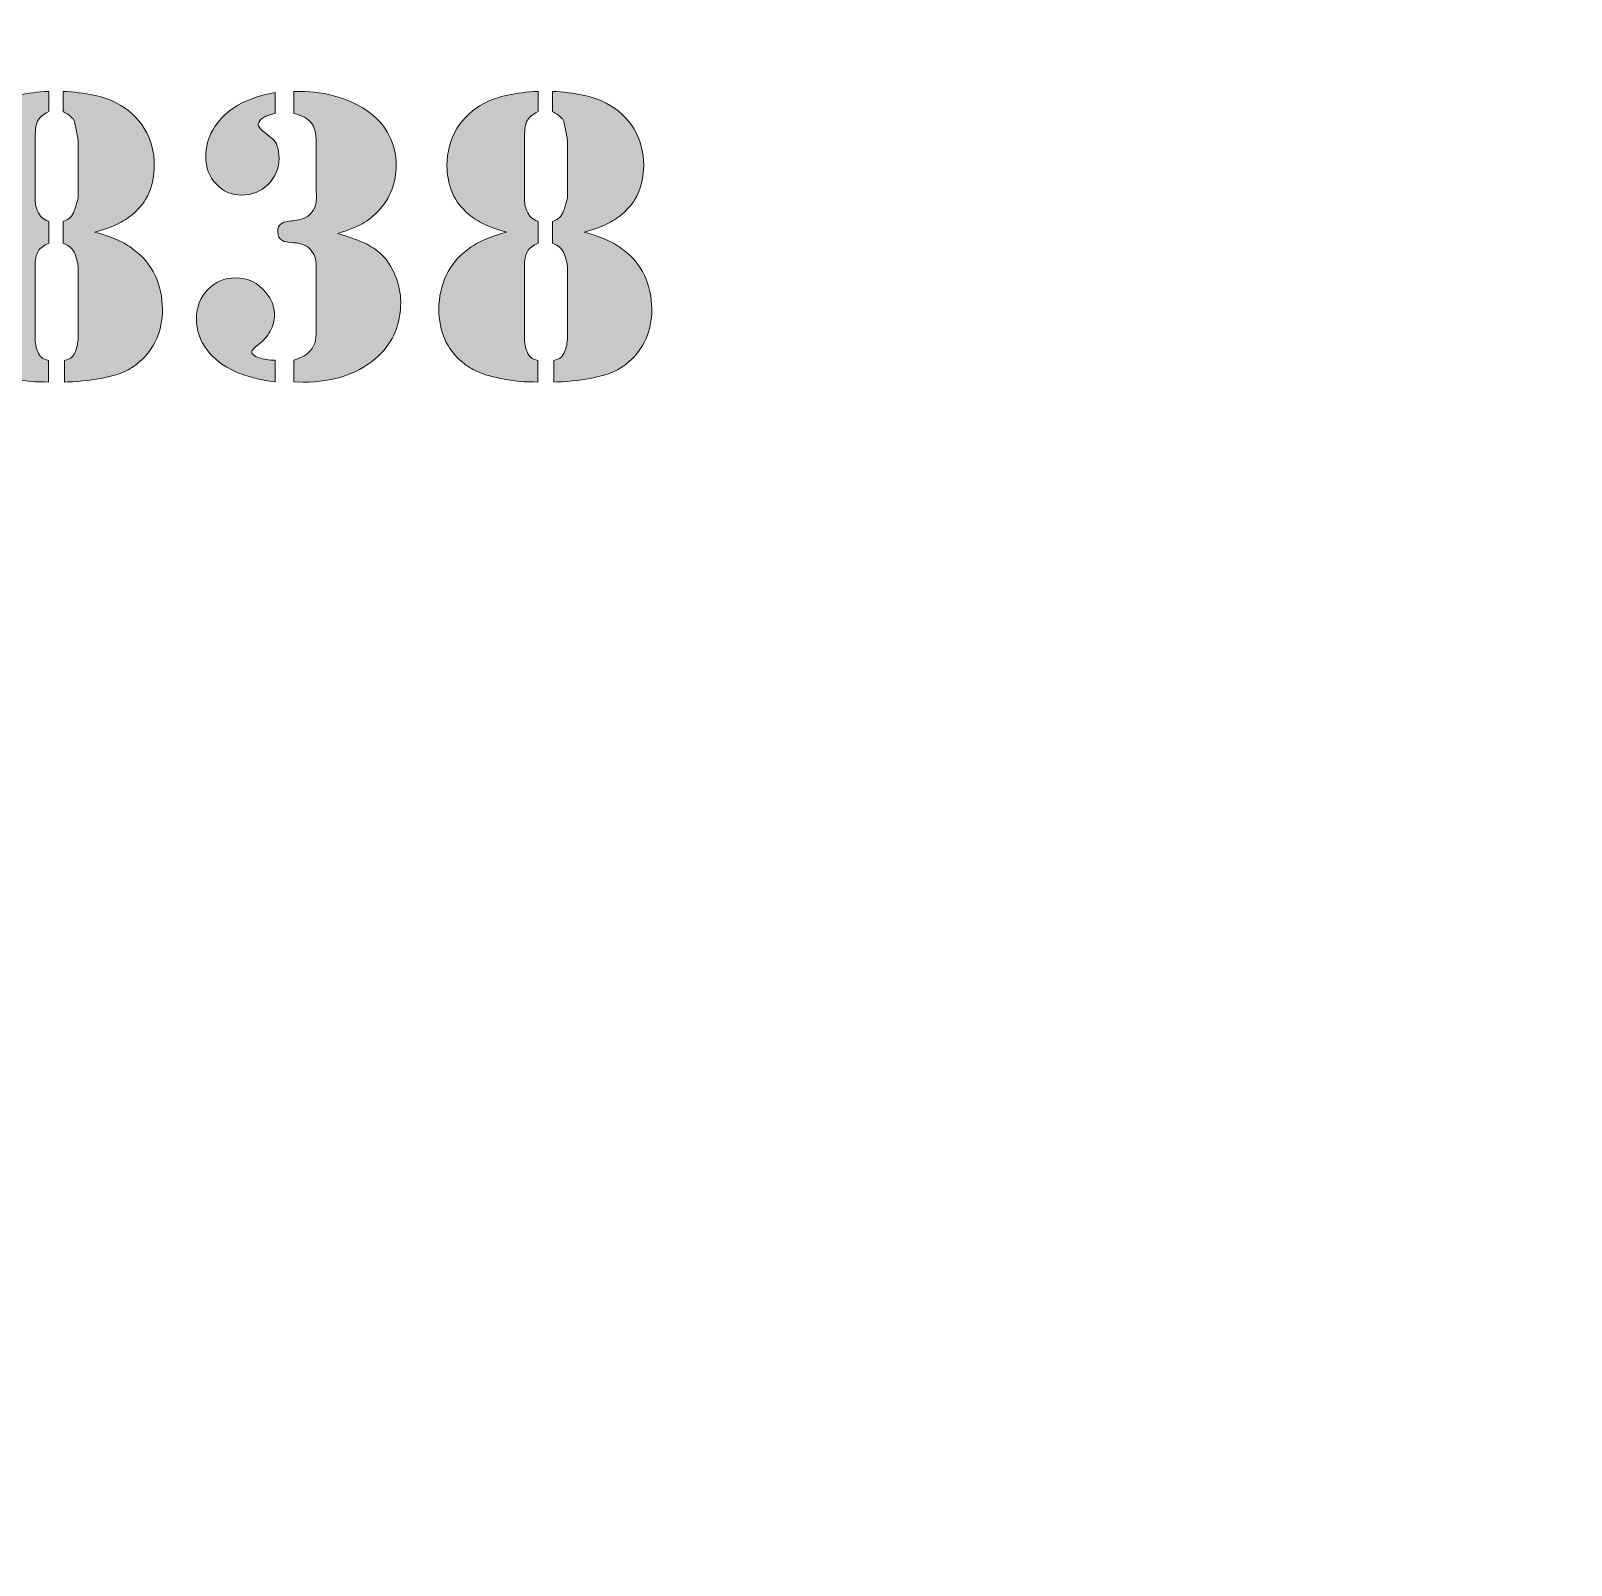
# Model space of a CAD drawing. Header units: inches. Extents: x 11 to 167, y -177 to -21.
# Drawn here: x 52.51 to 70.38, y -159.06 to -141.26 of the extents above; entities that cross this region are included whole.
import ezdxf

# ---------------------------------------------------------------- set-up
doc = ezdxf.new("R2010")
doc.units = ezdxf.units.IN
doc.header["$MEASUREMENT"] = 0
doc.layers.add('Layer 1', color=7, linetype='Continuous')
doc.layers.add('Layer 2', color=7, linetype='Continuous')

# ---------------------------------------------------------------- blocks, each defined once
blk = doc.blocks.new('block 8')
at = {"layer": 'Layer 2', "true_color": 0xffffff}
h = blk.add_hatch(color=7, dxfattribs=at)
h.dxf.hatch_style = 2
edge = h.paths.add_edge_path()
edge.add_spline(control_points=[(52.717, -142.194), (52.649, -142.229), (52.606, -142.267), (52.587, -142.307), (52.567, -142.347), (52.558, -142.421), (52.558, -142.529), (52.558, -142.529), (52.558, -143.194), (52.558, -143.194), (52.558, -143.247), (52.567, -143.298), (52.587, -143.346), (52.601, -143.378), (52.618, -143.403), (52.636, -143.421), (52.654, -143.439), (52.682, -143.455), (52.717, -143.469), (52.717, -143.469), (52.717, -143.722), (52.717, -143.722), (52.659, -143.745), (52.618, -143.776), (52.594, -143.817), (52.57, -143.857), (52.558, -143.914), (52.558, -143.988), (52.558, -143.988), (52.558, -144.813), (52.558, -144.813), (52.558, -144.877), (52.568, -144.932), (52.589, -144.979), (52.602, -145.01), (52.617, -145.032), (52.635, -145.046), (52.653, -145.061), (52.679, -145.073), (52.714, -145.083), (52.714, -145.083), (52.714, -145.333), (52.714, -145.333), (52.714, -145.333), (52.666, -145.331), (52.666, -145.331), (52.525, -145.331), (52.38, -145.314), (52.232, -145.28), (52.142, -145.259), (52.068, -145.236), (52.009, -145.209), (51.95, -145.183), (51.894, -145.147), (51.839, -145.102), (51.657, -144.949), (51.567, -144.744), (51.567, -144.487), (51.567, -144.344), (51.595, -144.213), (51.652, -144.094), (51.709, -143.975), (51.791, -143.876), (51.897, -143.797), (51.956, -143.752), (52.019, -143.715), (52.084, -143.686), (52.149, -143.657), (52.238, -143.626), (52.35, -143.592), (52.241, -143.56), (52.155, -143.529), (52.091, -143.5), (52.027, -143.47), (51.968, -143.432), (51.914, -143.387), (51.745, -143.246), (51.661, -143.056), (51.661, -142.818), (51.661, -142.662), (51.699, -142.52), (51.776, -142.392), (51.854, -142.265), (51.96, -142.165), (52.097, -142.095), (52.25, -142.016), (52.456, -141.971), (52.717, -141.96), (52.717, -141.96), (52.717, -142.194), (52.717, -142.194)], knot_values=[0, 0, 0, 0, 1, 1, 1, 2, 2, 2, 3, 3, 3, 4, 4, 4, 5, 5, 5, 6, 6, 6, 7, 7, 7, 8, 8, 8, 9, 9, 9, 10, 10, 10, 11, 11, 11, 12, 12, 12, 13, 13, 13, 14, 14, 14, 15, 15, 15, 16, 16, 16, 17, 17, 17, 18, 18, 18, 19, 19, 19, 20, 20, 20, 21, 21, 21, 22, 22, 22, 23, 23, 23, 24, 24, 24, 25, 25, 25, 26, 26, 26, 27, 27, 27, 28, 28, 28, 29, 29, 29, 30, 30, 30, 30], degree=3, periodic=1)
edge = h.paths.add_edge_path()
edge.add_spline(control_points=[(52.883, -142.194), (52.883, -142.194), (52.883, -141.96), (52.883, -141.96), (53.145, -141.971), (53.353, -142.016), (53.505, -142.095), (53.642, -142.165), (53.749, -142.265), (53.826, -142.392), (53.903, -142.52), (53.942, -142.662), (53.942, -142.818), (53.942, -143.056), (53.858, -143.246), (53.689, -143.387), (53.634, -143.432), (53.575, -143.47), (53.511, -143.5), (53.448, -143.529), (53.362, -143.56), (53.252, -143.592), (53.365, -143.626), (53.454, -143.657), (53.519, -143.686), (53.584, -143.715), (53.646, -143.752), (53.706, -143.797), (53.812, -143.876), (53.893, -143.975), (53.95, -144.094), (54.007, -144.213), (54.036, -144.344), (54.036, -144.487), (54.036, -144.744), (53.945, -144.949), (53.763, -145.102), (53.709, -145.148), (53.652, -145.185), (53.593, -145.212), (53.535, -145.238), (53.46, -145.261), (53.37, -145.28), (53.243, -145.308), (53.098, -145.324), (52.934, -145.331), (52.934, -145.331), (52.9, -145.333), (52.9, -145.333), (52.9, -145.333), (52.9, -145.083), (52.9, -145.083), (52.935, -145.073), (52.962, -145.061), (52.98, -145.046), (52.997, -145.032), (53.013, -145.01), (53.026, -144.979), (53.046, -144.932), (53.057, -144.877), (53.057, -144.813), (53.057, -144.813), (53.057, -143.988), (53.057, -143.988), (53.057, -143.973), (53.052, -143.948), (53.041, -143.912), (53.031, -143.876), (53.021, -143.846), (53.011, -143.824), (52.998, -143.8), (52.983, -143.78), (52.965, -143.766), (52.948, -143.751), (52.92, -143.737), (52.883, -143.722), (52.883, -143.722), (52.883, -143.469), (52.883, -143.469), (52.922, -143.453), (52.95, -143.437), (52.969, -143.42), (52.987, -143.403), (53.002, -143.378), (53.013, -143.346), (53.02, -143.33), (53.029, -143.302), (53.04, -143.262), (53.051, -143.222), (53.057, -143.199), (53.057, -143.194), (53.057, -143.194), (53.057, -142.529), (53.057, -142.529), (53.057, -142.511), (53.052, -142.482), (53.042, -142.442), (53.042, -142.442), (53.016, -142.309), (53.016, -142.309), (53, -142.269), (52.956, -142.23), (52.883, -142.194)], knot_values=[0, 0, 0, 0, 1, 1, 1, 2, 2, 2, 3, 3, 3, 4, 4, 4, 5, 5, 5, 6, 6, 6, 7, 7, 7, 8, 8, 8, 9, 9, 9, 10, 10, 10, 11, 11, 11, 12, 12, 12, 13, 13, 13, 14, 14, 14, 15, 15, 15, 16, 16, 16, 17, 17, 17, 18, 18, 18, 19, 19, 19, 20, 20, 20, 21, 21, 21, 22, 22, 22, 23, 23, 23, 24, 24, 24, 25, 25, 25, 26, 26, 26, 27, 27, 27, 28, 28, 28, 29, 29, 29, 30, 30, 30, 31, 31, 31, 32, 32, 32, 33, 33, 33, 34, 34, 34, 34], degree=3, periodic=1)
h = blk.add_hatch(color=7, dxfattribs=at)
h.dxf.hatch_style = 2
edge = h.paths.add_edge_path()
edge.add_spline(control_points=[(55.345, -145.078), (55.345, -145.078), (55.345, -145.331), (55.345, -145.331), (55.167, -145.309), (55.014, -145.269), (54.887, -145.213), (54.743, -145.148), (54.63, -145.063), (54.551, -144.956), (54.471, -144.849), (54.431, -144.73), (54.431, -144.598), (54.431, -144.463), (54.475, -144.35), (54.562, -144.259), (54.649, -144.168), (54.756, -144.123), (54.885, -144.123), (55.026, -144.123), (55.144, -144.179), (55.237, -144.292), (55.303, -144.372), (55.336, -144.458), (55.336, -144.55), (55.336, -144.615), (55.319, -144.68), (55.285, -144.743), (55.251, -144.805), (55.206, -144.857), (55.15, -144.897), (55.099, -144.934), (55.073, -144.962), (55.073, -144.981), (55.073, -145.007), (55.1, -145.03), (55.155, -145.049), (55.21, -145.068), (55.273, -145.078), (55.345, -145.078)], knot_values=[0, 0, 0, 0, 1, 1, 1, 2, 2, 2, 3, 3, 3, 4, 4, 4, 5, 5, 5, 6, 6, 6, 7, 7, 7, 8, 8, 8, 9, 9, 9, 10, 10, 10, 11, 11, 11, 12, 12, 12, 13, 13, 13, 13], degree=3, periodic=1)
edge = h.paths.add_edge_path()
edge.add_spline(control_points=[(55.345, -141.972), (55.345, -141.972), (55.345, -142.215), (55.345, -142.215), (55.283, -142.23), (55.238, -142.245), (55.21, -142.261), (55.193, -142.271), (55.178, -142.283), (55.166, -142.3), (55.154, -142.316), (55.148, -142.329), (55.148, -142.341), (55.149, -142.367), (55.166, -142.392), (55.198, -142.418), (55.198, -142.418), (55.309, -142.507), (55.309, -142.507), (55.362, -142.55), (55.389, -142.627), (55.389, -142.736), (55.389, -142.854), (55.347, -142.954), (55.262, -143.038), (55.178, -143.121), (55.076, -143.163), (54.957, -143.163), (54.838, -143.163), (54.739, -143.12), (54.658, -143.034), (54.578, -142.948), (54.538, -142.842), (54.538, -142.714), (54.538, -142.605), (54.566, -142.501), (54.623, -142.402), (54.68, -142.303), (54.76, -142.219), (54.863, -142.15), (54.982, -142.07), (55.143, -142.01), (55.345, -141.972)], knot_values=[0, 0, 0, 0, 1, 1, 1, 2, 2, 2, 3, 3, 3, 4, 4, 4, 5, 5, 5, 6, 6, 6, 7, 7, 7, 8, 8, 8, 9, 9, 9, 10, 10, 10, 11, 11, 11, 12, 12, 12, 13, 13, 13, 14, 14, 14, 14], degree=3, periodic=1)
edge = h.paths.add_edge_path()
edge.add_spline(control_points=[(56.071, -143.609), (56.211, -143.651), (56.316, -143.688), (56.385, -143.721), (56.454, -143.754), (56.515, -143.795), (56.568, -143.843), (56.639, -143.909), (56.695, -143.993), (56.737, -144.094), (56.779, -144.195), (56.8, -144.301), (56.8, -144.41), (56.8, -144.659), (56.714, -144.865), (56.544, -145.027), (56.439, -145.127), (56.312, -145.203), (56.162, -145.255), (56.011, -145.307), (55.846, -145.333), (55.666, -145.333), (55.666, -145.333), (55.56, -145.331), (55.56, -145.331), (55.56, -145.331), (55.56, -145.078), (55.56, -145.078), (55.65, -145.052), (55.715, -145.014), (55.755, -144.964), (55.78, -144.936), (55.796, -144.905), (55.806, -144.871), (55.816, -144.839), (55.821, -144.795), (55.821, -144.74), (55.821, -144.74), (55.821, -144.048), (55.821, -144.048), (55.821, -143.981), (55.817, -143.932), (55.811, -143.901), (55.805, -143.87), (55.79, -143.841), (55.767, -143.812), (55.723, -143.752), (55.652, -143.72), (55.555, -143.715), (55.491, -143.712), (55.448, -143.704), (55.427, -143.691), (55.392, -143.669), (55.374, -143.635), (55.374, -143.59), (55.374, -143.545), (55.387, -143.513), (55.412, -143.496), (55.437, -143.478), (55.484, -143.466), (55.553, -143.46), (55.733, -143.443), (55.823, -143.353), (55.823, -143.187), (55.823, -143.187), (55.821, -143.093), (55.821, -143.093), (55.821, -143.093), (55.821, -142.548), (55.821, -142.548), (55.821, -142.447), (55.801, -142.372), (55.763, -142.323), (55.724, -142.273), (55.657, -142.238), (55.56, -142.215), (55.56, -142.215), (55.56, -141.96), (55.56, -141.96), (55.56, -141.96), (55.628, -141.96), (55.628, -141.96), (55.782, -141.96), (55.931, -141.981), (56.074, -142.025), (56.217, -142.068), (56.339, -142.128), (56.44, -142.206), (56.54, -142.281), (56.616, -142.371), (56.668, -142.474), (56.72, -142.578), (56.747, -142.69), (56.747, -142.809), (56.747, -143.022), (56.678, -143.202), (56.542, -143.346), (56.482, -143.409), (56.419, -143.459), (56.352, -143.496), (56.286, -143.533), (56.192, -143.571), (56.071, -143.609)], knot_values=[0, 0, 0, 0, 1, 1, 1, 2, 2, 2, 3, 3, 3, 4, 4, 4, 5, 5, 5, 6, 6, 6, 7, 7, 7, 8, 8, 8, 9, 9, 9, 10, 10, 10, 11, 11, 11, 12, 12, 12, 13, 13, 13, 14, 14, 14, 15, 15, 15, 16, 16, 16, 17, 17, 17, 18, 18, 18, 19, 19, 19, 20, 20, 20, 21, 21, 21, 22, 22, 22, 23, 23, 23, 24, 24, 24, 25, 25, 25, 26, 26, 26, 27, 27, 27, 28, 28, 28, 29, 29, 29, 30, 30, 30, 31, 31, 31, 32, 32, 32, 33, 33, 33, 34, 34, 34, 34], degree=3, periodic=1)
h = blk.add_hatch(color=7, dxfattribs=at)
h.dxf.hatch_style = 2
edge = h.paths.add_edge_path()
edge.add_spline(control_points=[(58.394, -142.194), (58.326, -142.229), (58.283, -142.267), (58.263, -142.307), (58.244, -142.347), (58.235, -142.421), (58.235, -142.529), (58.235, -142.529), (58.235, -143.194), (58.235, -143.194), (58.235, -143.247), (58.244, -143.298), (58.263, -143.346), (58.278, -143.378), (58.294, -143.403), (58.313, -143.421), (58.331, -143.439), (58.358, -143.455), (58.394, -143.469), (58.394, -143.469), (58.394, -143.722), (58.394, -143.722), (58.336, -143.745), (58.295, -143.776), (58.271, -143.817), (58.247, -143.857), (58.235, -143.914), (58.235, -143.988), (58.235, -143.988), (58.235, -144.813), (58.235, -144.813), (58.235, -144.877), (58.245, -144.932), (58.266, -144.979), (58.279, -145.01), (58.294, -145.032), (58.312, -145.046), (58.329, -145.061), (58.356, -145.073), (58.391, -145.083), (58.391, -145.083), (58.391, -145.333), (58.391, -145.333), (58.391, -145.333), (58.343, -145.331), (58.343, -145.331), (58.202, -145.331), (58.057, -145.314), (57.909, -145.28), (57.819, -145.259), (57.745, -145.236), (57.686, -145.209), (57.627, -145.183), (57.57, -145.147), (57.516, -145.102), (57.334, -144.949), (57.243, -144.744), (57.243, -144.487), (57.243, -144.344), (57.272, -144.213), (57.329, -144.094), (57.386, -143.975), (57.468, -143.876), (57.574, -143.797), (57.633, -143.752), (57.696, -143.715), (57.761, -143.686), (57.826, -143.657), (57.915, -143.626), (58.027, -143.592), (57.918, -143.56), (57.831, -143.529), (57.768, -143.5), (57.704, -143.47), (57.645, -143.432), (57.591, -143.387), (57.422, -143.246), (57.337, -143.056), (57.337, -142.818), (57.337, -142.662), (57.376, -142.52), (57.453, -142.392), (57.53, -142.265), (57.637, -142.165), (57.774, -142.095), (57.927, -142.016), (58.133, -141.971), (58.394, -141.96), (58.394, -141.96), (58.394, -142.194), (58.394, -142.194)], knot_values=[0, 0, 0, 0, 1, 1, 1, 2, 2, 2, 3, 3, 3, 4, 4, 4, 5, 5, 5, 6, 6, 6, 7, 7, 7, 8, 8, 8, 9, 9, 9, 10, 10, 10, 11, 11, 11, 12, 12, 12, 13, 13, 13, 14, 14, 14, 15, 15, 15, 16, 16, 16, 17, 17, 17, 18, 18, 18, 19, 19, 19, 20, 20, 20, 21, 21, 21, 22, 22, 22, 23, 23, 23, 24, 24, 24, 25, 25, 25, 26, 26, 26, 27, 27, 27, 28, 28, 28, 29, 29, 29, 30, 30, 30, 30], degree=3, periodic=1)
edge = h.paths.add_edge_path()
edge.add_spline(control_points=[(58.56, -142.194), (58.56, -142.194), (58.56, -141.96), (58.56, -141.96), (58.822, -141.971), (59.029, -142.016), (59.182, -142.095), (59.319, -142.165), (59.426, -142.265), (59.503, -142.392), (59.58, -142.52), (59.619, -142.662), (59.619, -142.818), (59.619, -143.056), (59.534, -143.246), (59.366, -143.387), (59.311, -143.432), (59.252, -143.47), (59.188, -143.5), (59.125, -143.529), (59.038, -143.56), (58.929, -143.592), (59.042, -143.626), (59.13, -143.657), (59.196, -143.686), (59.261, -143.715), (59.323, -143.752), (59.382, -143.797), (59.489, -143.876), (59.57, -143.975), (59.627, -144.094), (59.684, -144.213), (59.713, -144.344), (59.713, -144.487), (59.713, -144.744), (59.622, -144.949), (59.44, -145.102), (59.386, -145.148), (59.329, -145.185), (59.27, -145.212), (59.212, -145.238), (59.137, -145.261), (59.047, -145.28), (58.92, -145.308), (58.775, -145.324), (58.611, -145.331), (58.611, -145.331), (58.577, -145.333), (58.577, -145.333), (58.577, -145.333), (58.577, -145.083), (58.577, -145.083), (58.612, -145.073), (58.639, -145.061), (58.657, -145.046), (58.674, -145.032), (58.689, -145.01), (58.702, -144.979), (58.723, -144.932), (58.734, -144.877), (58.734, -144.813), (58.734, -144.813), (58.734, -143.988), (58.734, -143.988), (58.734, -143.973), (58.729, -143.948), (58.718, -143.912), (58.708, -143.876), (58.698, -143.846), (58.688, -143.824), (58.675, -143.8), (58.66, -143.78), (58.642, -143.766), (58.624, -143.751), (58.597, -143.737), (58.56, -143.722), (58.56, -143.722), (58.56, -143.469), (58.56, -143.469), (58.599, -143.453), (58.627, -143.437), (58.646, -143.42), (58.664, -143.403), (58.679, -143.378), (58.69, -143.346), (58.697, -143.33), (58.706, -143.302), (58.717, -143.262), (58.728, -143.222), (58.734, -143.199), (58.734, -143.194), (58.734, -143.194), (58.734, -142.529), (58.734, -142.529), (58.734, -142.511), (58.729, -142.482), (58.719, -142.442), (58.719, -142.442), (58.693, -142.309), (58.693, -142.309), (58.677, -142.269), (58.632, -142.23), (58.56, -142.194)], knot_values=[0, 0, 0, 0, 1, 1, 1, 2, 2, 2, 3, 3, 3, 4, 4, 4, 5, 5, 5, 6, 6, 6, 7, 7, 7, 8, 8, 8, 9, 9, 9, 10, 10, 10, 11, 11, 11, 12, 12, 12, 13, 13, 13, 14, 14, 14, 15, 15, 15, 16, 16, 16, 17, 17, 17, 18, 18, 18, 19, 19, 19, 20, 20, 20, 21, 21, 21, 22, 22, 22, 23, 23, 23, 24, 24, 24, 25, 25, 25, 26, 26, 26, 27, 27, 27, 28, 28, 28, 29, 29, 29, 30, 30, 30, 31, 31, 31, 32, 32, 32, 33, 33, 33, 34, 34, 34, 34], degree=3, periodic=1)
at = {"layer": 'Layer 2', "lineweight": 0}
for points, knots in [([(52.717, -142.194), (52.649, -142.229), (52.606, -142.267), (52.587, -142.307), (52.567, -142.347), (52.558, -142.421), (52.558, -142.529), (52.558, -142.529), (52.558, -143.194), (52.558, -143.194), (52.558, -143.247), (52.567, -143.298), (52.587, -143.346), (52.601, -143.378), (52.618, -143.403), (52.636, -143.421), (52.654, -143.439), (52.682, -143.455), (52.717, -143.469), (52.717, -143.469), (52.717, -143.722), (52.717, -143.722), (52.659, -143.745), (52.618, -143.776), (52.594, -143.817), (52.57, -143.857), (52.558, -143.914), (52.558, -143.988), (52.558, -143.988), (52.558, -144.813), (52.558, -144.813), (52.558, -144.877), (52.568, -144.932), (52.589, -144.979), (52.602, -145.01), (52.617, -145.032), (52.635, -145.046), (52.653, -145.061), (52.679, -145.073), (52.714, -145.083), (52.714, -145.083), (52.714, -145.333), (52.714, -145.333), (52.714, -145.333), (52.666, -145.331), (52.666, -145.331), (52.525, -145.331), (52.38, -145.314), (52.232, -145.28), (52.142, -145.259), (52.068, -145.236), (52.009, -145.209), (51.95, -145.183), (51.894, -145.147), (51.839, -145.102), (51.657, -144.949), (51.567, -144.744), (51.567, -144.487), (51.567, -144.344), (51.595, -144.213), (51.652, -144.094), (51.709, -143.975), (51.791, -143.876), (51.897, -143.797), (51.956, -143.752), (52.019, -143.715), (52.084, -143.686), (52.149, -143.657), (52.238, -143.626), (52.35, -143.592), (52.241, -143.56), (52.155, -143.529), (52.091, -143.5), (52.027, -143.47), (51.968, -143.432), (51.914, -143.387), (51.745, -143.246), (51.661, -143.056), (51.661, -142.818), (51.661, -142.662), (51.699, -142.52), (51.776, -142.392), (51.854, -142.265), (51.96, -142.165), (52.097, -142.095), (52.25, -142.016), (52.456, -141.971), (52.717, -141.96), (52.717, -141.96), (52.717, -142.194), (52.717, -142.194)], [0, 0, 0, 0, 1, 1, 1, 2, 2, 2, 3, 3, 3, 4, 4, 4, 5, 5, 5, 6, 6, 6, 7, 7, 7, 8, 8, 8, 9, 9, 9, 10, 10, 10, 11, 11, 11, 12, 12, 12, 13, 13, 13, 14, 14, 14, 15, 15, 15, 16, 16, 16, 17, 17, 17, 18, 18, 18, 19, 19, 19, 20, 20, 20, 21, 21, 21, 22, 22, 22, 23, 23, 23, 24, 24, 24, 25, 25, 25, 26, 26, 26, 27, 27, 27, 28, 28, 28, 29, 29, 29, 30, 30, 30, 30]), ([(52.883, -142.194), (52.883, -142.194), (52.883, -141.96), (52.883, -141.96), (53.145, -141.971), (53.353, -142.016), (53.505, -142.095), (53.642, -142.165), (53.749, -142.265), (53.826, -142.392), (53.903, -142.52), (53.942, -142.662), (53.942, -142.818), (53.942, -143.056), (53.858, -143.246), (53.689, -143.387), (53.634, -143.432), (53.575, -143.47), (53.511, -143.5), (53.448, -143.529), (53.362, -143.56), (53.252, -143.592), (53.365, -143.626), (53.454, -143.657), (53.519, -143.686), (53.584, -143.715), (53.646, -143.752), (53.706, -143.797), (53.812, -143.876), (53.893, -143.975), (53.95, -144.094), (54.007, -144.213), (54.036, -144.344), (54.036, -144.487), (54.036, -144.744), (53.945, -144.949), (53.763, -145.102), (53.709, -145.148), (53.652, -145.185), (53.593, -145.212), (53.535, -145.238), (53.46, -145.261), (53.37, -145.28), (53.243, -145.308), (53.098, -145.324), (52.934, -145.331), (52.934, -145.331), (52.9, -145.333), (52.9, -145.333), (52.9, -145.333), (52.9, -145.083), (52.9, -145.083), (52.935, -145.073), (52.962, -145.061), (52.98, -145.046), (52.997, -145.032), (53.013, -145.01), (53.026, -144.979), (53.046, -144.932), (53.057, -144.877), (53.057, -144.813), (53.057, -144.813), (53.057, -143.988), (53.057, -143.988), (53.057, -143.973), (53.052, -143.948), (53.041, -143.912), (53.031, -143.876), (53.021, -143.846), (53.011, -143.824), (52.998, -143.8), (52.983, -143.78), (52.965, -143.766), (52.948, -143.751), (52.92, -143.737), (52.883, -143.722), (52.883, -143.722), (52.883, -143.469), (52.883, -143.469), (52.922, -143.453), (52.95, -143.437), (52.969, -143.42), (52.987, -143.403), (53.002, -143.378), (53.013, -143.346), (53.02, -143.33), (53.029, -143.302), (53.04, -143.262), (53.051, -143.222), (53.057, -143.199), (53.057, -143.194), (53.057, -143.194), (53.057, -142.529), (53.057, -142.529), (53.057, -142.511), (53.052, -142.482), (53.042, -142.442), (53.042, -142.442), (53.016, -142.309), (53.016, -142.309), (53, -142.269), (52.956, -142.23), (52.883, -142.194)], [0, 0, 0, 0, 1, 1, 1, 2, 2, 2, 3, 3, 3, 4, 4, 4, 5, 5, 5, 6, 6, 6, 7, 7, 7, 8, 8, 8, 9, 9, 9, 10, 10, 10, 11, 11, 11, 12, 12, 12, 13, 13, 13, 14, 14, 14, 15, 15, 15, 16, 16, 16, 17, 17, 17, 18, 18, 18, 19, 19, 19, 20, 20, 20, 21, 21, 21, 22, 22, 22, 23, 23, 23, 24, 24, 24, 25, 25, 25, 26, 26, 26, 27, 27, 27, 28, 28, 28, 29, 29, 29, 30, 30, 30, 31, 31, 31, 32, 32, 32, 33, 33, 33, 34, 34, 34, 34]), ([(55.345, -141.972), (55.345, -141.972), (55.345, -142.215), (55.345, -142.215), (55.283, -142.23), (55.238, -142.245), (55.21, -142.261), (55.193, -142.271), (55.178, -142.283), (55.166, -142.3), (55.154, -142.316), (55.148, -142.329), (55.148, -142.341), (55.149, -142.367), (55.166, -142.392), (55.198, -142.418), (55.198, -142.418), (55.309, -142.507), (55.309, -142.507), (55.362, -142.55), (55.389, -142.627), (55.389, -142.736), (55.389, -142.854), (55.347, -142.954), (55.262, -143.038), (55.178, -143.121), (55.076, -143.163), (54.957, -143.163), (54.838, -143.163), (54.739, -143.12), (54.658, -143.034), (54.578, -142.948), (54.538, -142.842), (54.538, -142.714), (54.538, -142.605), (54.566, -142.501), (54.623, -142.402), (54.68, -142.303), (54.76, -142.219), (54.863, -142.15), (54.982, -142.07), (55.143, -142.01), (55.345, -141.972)], [0, 0, 0, 0, 1, 1, 1, 2, 2, 2, 3, 3, 3, 4, 4, 4, 5, 5, 5, 6, 6, 6, 7, 7, 7, 8, 8, 8, 9, 9, 9, 10, 10, 10, 11, 11, 11, 12, 12, 12, 13, 13, 13, 14, 14, 14, 14]), ([(56.071, -143.609), (56.211, -143.651), (56.316, -143.688), (56.385, -143.721), (56.454, -143.754), (56.515, -143.795), (56.568, -143.843), (56.639, -143.909), (56.695, -143.993), (56.737, -144.094), (56.779, -144.195), (56.8, -144.301), (56.8, -144.41), (56.8, -144.659), (56.714, -144.865), (56.544, -145.027), (56.439, -145.127), (56.312, -145.203), (56.162, -145.255), (56.011, -145.307), (55.846, -145.333), (55.666, -145.333), (55.666, -145.333), (55.56, -145.331), (55.56, -145.331), (55.56, -145.331), (55.56, -145.078), (55.56, -145.078), (55.65, -145.052), (55.715, -145.014), (55.755, -144.964), (55.78, -144.936), (55.796, -144.905), (55.806, -144.871), (55.816, -144.839), (55.821, -144.795), (55.821, -144.74), (55.821, -144.74), (55.821, -144.048), (55.821, -144.048), (55.821, -143.981), (55.817, -143.932), (55.811, -143.901), (55.805, -143.87), (55.79, -143.841), (55.767, -143.812), (55.723, -143.752), (55.652, -143.72), (55.555, -143.715), (55.491, -143.712), (55.448, -143.704), (55.427, -143.691), (55.392, -143.669), (55.374, -143.635), (55.374, -143.59), (55.374, -143.545), (55.387, -143.513), (55.412, -143.496), (55.437, -143.478), (55.484, -143.466), (55.553, -143.46), (55.733, -143.443), (55.823, -143.353), (55.823, -143.187), (55.823, -143.187), (55.821, -143.093), (55.821, -143.093), (55.821, -143.093), (55.821, -142.548), (55.821, -142.548), (55.821, -142.447), (55.801, -142.372), (55.763, -142.323), (55.724, -142.273), (55.657, -142.238), (55.56, -142.215), (55.56, -142.215), (55.56, -141.96), (55.56, -141.96), (55.56, -141.96), (55.628, -141.96), (55.628, -141.96), (55.782, -141.96), (55.931, -141.981), (56.074, -142.025), (56.217, -142.068), (56.339, -142.128), (56.44, -142.206), (56.54, -142.281), (56.616, -142.371), (56.668, -142.474), (56.72, -142.578), (56.747, -142.69), (56.747, -142.809), (56.747, -143.022), (56.678, -143.202), (56.542, -143.346), (56.482, -143.409), (56.419, -143.459), (56.352, -143.496), (56.286, -143.533), (56.192, -143.571), (56.071, -143.609)], [0, 0, 0, 0, 1, 1, 1, 2, 2, 2, 3, 3, 3, 4, 4, 4, 5, 5, 5, 6, 6, 6, 7, 7, 7, 8, 8, 8, 9, 9, 9, 10, 10, 10, 11, 11, 11, 12, 12, 12, 13, 13, 13, 14, 14, 14, 15, 15, 15, 16, 16, 16, 17, 17, 17, 18, 18, 18, 19, 19, 19, 20, 20, 20, 21, 21, 21, 22, 22, 22, 23, 23, 23, 24, 24, 24, 25, 25, 25, 26, 26, 26, 27, 27, 27, 28, 28, 28, 29, 29, 29, 30, 30, 30, 31, 31, 31, 32, 32, 32, 33, 33, 33, 34, 34, 34, 34]), ([(58.394, -142.194), (58.326, -142.229), (58.283, -142.267), (58.263, -142.307), (58.244, -142.347), (58.235, -142.421), (58.235, -142.529), (58.235, -142.529), (58.235, -143.194), (58.235, -143.194), (58.235, -143.247), (58.244, -143.298), (58.263, -143.346), (58.278, -143.378), (58.294, -143.403), (58.313, -143.421), (58.331, -143.439), (58.358, -143.455), (58.394, -143.469), (58.394, -143.469), (58.394, -143.722), (58.394, -143.722), (58.336, -143.745), (58.295, -143.776), (58.271, -143.817), (58.247, -143.857), (58.235, -143.914), (58.235, -143.988), (58.235, -143.988), (58.235, -144.813), (58.235, -144.813), (58.235, -144.877), (58.245, -144.932), (58.266, -144.979), (58.279, -145.01), (58.294, -145.032), (58.312, -145.046), (58.329, -145.061), (58.356, -145.073), (58.391, -145.083), (58.391, -145.083), (58.391, -145.333), (58.391, -145.333), (58.391, -145.333), (58.343, -145.331), (58.343, -145.331), (58.202, -145.331), (58.057, -145.314), (57.909, -145.28), (57.819, -145.259), (57.745, -145.236), (57.686, -145.209), (57.627, -145.183), (57.57, -145.147), (57.516, -145.102), (57.334, -144.949), (57.243, -144.744), (57.243, -144.487), (57.243, -144.344), (57.272, -144.213), (57.329, -144.094), (57.386, -143.975), (57.468, -143.876), (57.574, -143.797), (57.633, -143.752), (57.696, -143.715), (57.761, -143.686), (57.826, -143.657), (57.915, -143.626), (58.027, -143.592), (57.918, -143.56), (57.831, -143.529), (57.768, -143.5), (57.704, -143.47), (57.645, -143.432), (57.591, -143.387), (57.422, -143.246), (57.337, -143.056), (57.337, -142.818), (57.337, -142.662), (57.376, -142.52), (57.453, -142.392), (57.53, -142.265), (57.637, -142.165), (57.774, -142.095), (57.927, -142.016), (58.133, -141.971), (58.394, -141.96), (58.394, -141.96), (58.394, -142.194), (58.394, -142.194)], [0, 0, 0, 0, 1, 1, 1, 2, 2, 2, 3, 3, 3, 4, 4, 4, 5, 5, 5, 6, 6, 6, 7, 7, 7, 8, 8, 8, 9, 9, 9, 10, 10, 10, 11, 11, 11, 12, 12, 12, 13, 13, 13, 14, 14, 14, 15, 15, 15, 16, 16, 16, 17, 17, 17, 18, 18, 18, 19, 19, 19, 20, 20, 20, 21, 21, 21, 22, 22, 22, 23, 23, 23, 24, 24, 24, 25, 25, 25, 26, 26, 26, 27, 27, 27, 28, 28, 28, 29, 29, 29, 30, 30, 30, 30]), ([(58.56, -142.194), (58.56, -142.194), (58.56, -141.96), (58.56, -141.96), (58.822, -141.971), (59.029, -142.016), (59.182, -142.095), (59.319, -142.165), (59.426, -142.265), (59.503, -142.392), (59.58, -142.52), (59.619, -142.662), (59.619, -142.818), (59.619, -143.056), (59.534, -143.246), (59.366, -143.387), (59.311, -143.432), (59.252, -143.47), (59.188, -143.5), (59.125, -143.529), (59.038, -143.56), (58.929, -143.592), (59.042, -143.626), (59.13, -143.657), (59.196, -143.686), (59.261, -143.715), (59.323, -143.752), (59.382, -143.797), (59.489, -143.876), (59.57, -143.975), (59.627, -144.094), (59.684, -144.213), (59.713, -144.344), (59.713, -144.487), (59.713, -144.744), (59.622, -144.949), (59.44, -145.102), (59.386, -145.148), (59.329, -145.185), (59.27, -145.212), (59.212, -145.238), (59.137, -145.261), (59.047, -145.28), (58.92, -145.308), (58.775, -145.324), (58.611, -145.331), (58.611, -145.331), (58.577, -145.333), (58.577, -145.333), (58.577, -145.333), (58.577, -145.083), (58.577, -145.083), (58.612, -145.073), (58.639, -145.061), (58.657, -145.046), (58.674, -145.032), (58.689, -145.01), (58.702, -144.979), (58.723, -144.932), (58.734, -144.877), (58.734, -144.813), (58.734, -144.813), (58.734, -143.988), (58.734, -143.988), (58.734, -143.973), (58.729, -143.948), (58.718, -143.912), (58.708, -143.876), (58.698, -143.846), (58.688, -143.824), (58.675, -143.8), (58.66, -143.78), (58.642, -143.766), (58.624, -143.751), (58.597, -143.737), (58.56, -143.722), (58.56, -143.722), (58.56, -143.469), (58.56, -143.469), (58.599, -143.453), (58.627, -143.437), (58.646, -143.42), (58.664, -143.403), (58.679, -143.378), (58.69, -143.346), (58.697, -143.33), (58.706, -143.302), (58.717, -143.262), (58.728, -143.222), (58.734, -143.199), (58.734, -143.194), (58.734, -143.194), (58.734, -142.529), (58.734, -142.529), (58.734, -142.511), (58.729, -142.482), (58.719, -142.442), (58.719, -142.442), (58.693, -142.309), (58.693, -142.309), (58.677, -142.269), (58.632, -142.23), (58.56, -142.194)], [0, 0, 0, 0, 1, 1, 1, 2, 2, 2, 3, 3, 3, 4, 4, 4, 5, 5, 5, 6, 6, 6, 7, 7, 7, 8, 8, 8, 9, 9, 9, 10, 10, 10, 11, 11, 11, 12, 12, 12, 13, 13, 13, 14, 14, 14, 15, 15, 15, 16, 16, 16, 17, 17, 17, 18, 18, 18, 19, 19, 19, 20, 20, 20, 21, 21, 21, 22, 22, 22, 23, 23, 23, 24, 24, 24, 25, 25, 25, 26, 26, 26, 27, 27, 27, 28, 28, 28, 29, 29, 29, 30, 30, 30, 31, 31, 31, 32, 32, 32, 33, 33, 33, 34, 34, 34, 34]), ([(55.345, -145.078), (55.345, -145.078), (55.345, -145.331), (55.345, -145.331), (55.167, -145.309), (55.014, -145.269), (54.887, -145.213), (54.743, -145.148), (54.63, -145.063), (54.551, -144.956), (54.471, -144.849), (54.431, -144.73), (54.431, -144.598), (54.431, -144.463), (54.475, -144.35), (54.562, -144.259), (54.649, -144.168), (54.756, -144.123), (54.885, -144.123), (55.026, -144.123), (55.144, -144.179), (55.237, -144.292), (55.303, -144.372), (55.336, -144.458), (55.336, -144.55), (55.336, -144.615), (55.319, -144.68), (55.285, -144.743), (55.251, -144.805), (55.206, -144.857), (55.15, -144.897), (55.099, -144.934), (55.073, -144.962), (55.073, -144.981), (55.073, -145.007), (55.1, -145.03), (55.155, -145.049), (55.21, -145.068), (55.273, -145.078), (55.345, -145.078)], [0, 0, 0, 0, 1, 1, 1, 2, 2, 2, 3, 3, 3, 4, 4, 4, 5, 5, 5, 6, 6, 6, 7, 7, 7, 8, 8, 8, 9, 9, 9, 10, 10, 10, 11, 11, 11, 12, 12, 12, 13, 13, 13, 13])]:
    blk.add_open_spline(points, degree=3, knots=knots, dxfattribs=at)

msp = doc.modelspace()

# ---------------------------------------------------------------- linework, layer by layer
at = {"layer": 'Layer 1', "color": 250, "lineweight": 25, "true_color": 0x231f20}
msp.add_open_spline([(162.513, -176.859), (162.513, -176.859), (14.817, -176.859), (14.817, -176.859), (12.488, -176.859), (10.583, -174.954), (10.583, -172.626), (10.583, -172.626), (10.583, -24.93), (10.583, -24.93), (10.583, -22.601), (12.488, -20.696), (14.817, -20.696), (14.817, -20.696), (162.513, -20.696), (162.513, -20.696), (164.841, -20.696), (166.746, -22.601), (166.746, -24.93), (166.746, -24.93), (166.746, -172.626), (166.746, -172.626), (166.746, -174.954), (164.841, -176.859), (162.513, -176.859)], degree=3, knots=[0, 0, 0, 0, 1, 1, 1, 2, 2, 2, 3, 3, 3, 4, 4, 4, 5, 5, 5, 6, 6, 6, 7, 7, 7, 8, 8, 8, 8], dxfattribs=at)

# ---------------------------------------------------------------- block references
at = {"layer": 'Layer 2'}
msp.add_blockref('block 8', (0, 0), dxfattribs=at)

doc.saveas('drawing.dxf')
